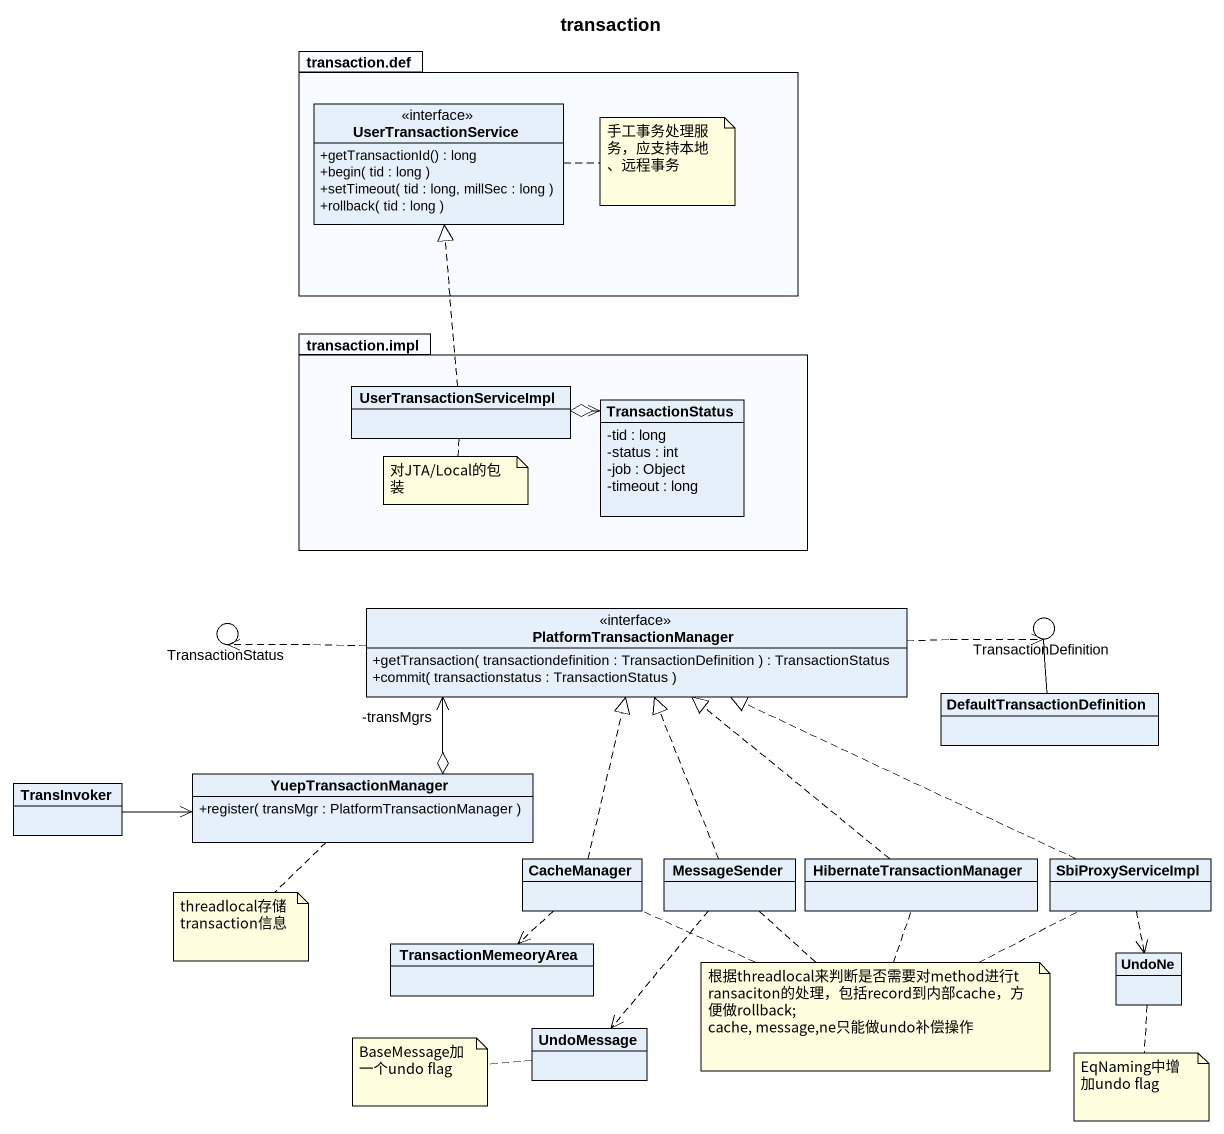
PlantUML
@startuml
title transaction
allowmixing
hide circle
hide empty members
skinparam classAttributeIconSize 0
package "transaction.def" as transaction_def {
  interface UserTransactionService {
    +getTransactionId() : long
    +begin( tid : long )
    +setTimeout( tid : long, millSec : long )
    +rollback( tid : long )
  }
}
package "transaction.impl" as transaction_impl {
  class UserTransactionServiceImpl
  class TransactionStatus {
    -tid : long
    -status : int
    -job : Object
    -timeout : long
  }
}
() "TransactionStatus" as TransactionStatus_2
interface PlatformTransactionManager {
  +getTransaction( transactiondefinition : TransactionDefinition ) : TransactionStatus
  +commit( transactionstatus : TransactionStatus )
}
() TransactionDefinition
class DefaultTransactionDefinition
class YuepTransactionManager {
  +register( transMgr : PlatformTransactionManager )
}
class TransInvoker
class CacheManager
class MessageSender
class HibernateTransactionManager
class SbiProxyServiceImpl
class TransactionMemeoryArea
class UndoNe
class UndoMessage
UserTransactionServiceImpl .up.|> UserTransactionService
UserTransactionServiceImpl o-right-> TransactionStatus
PlatformTransactionManager .left.> TransactionStatus_2
PlatformTransactionManager .right.> TransactionDefinition
DefaultTransactionDefinition -up- TransactionDefinition
YuepTransactionManager o-right-> "-transMgrs" PlatformTransactionManager
TransInvoker -right-> YuepTransactionManager
CacheManager .up.|> PlatformTransactionManager
CacheManager ..> TransactionMemeoryArea
MessageSender .up.|> PlatformTransactionManager
MessageSender ..> UndoMessage
HibernateTransactionManager .up.|> PlatformTransactionManager
SbiProxyServiceImpl .left.|> PlatformTransactionManager
SbiProxyServiceImpl ..> UndoNe
note right of UserTransactionService : 手工事务处理服务，应支持本地、远程事务
note bottom of UserTransactionServiceImpl : 对JTA/Local的包装
note bottom of YuepTransactionManager : threadlocal存储transaction信息
note as N4
  根据threadlocal来判断是否需要对method进行transaciton的处理，包括record到内部cache，方便做rollback;
  cache, message,ne只能做undo补偿操作
end note
N4 .. MessageSender
N4 .. HibernateTransactionManager
N4 .. CacheManager
N4 .. SbiProxyServiceImpl
note left of UndoMessage : BaseMessage加一个undo flag
note bottom of UndoNe : EqNaming中增加undo flag
@enduml
